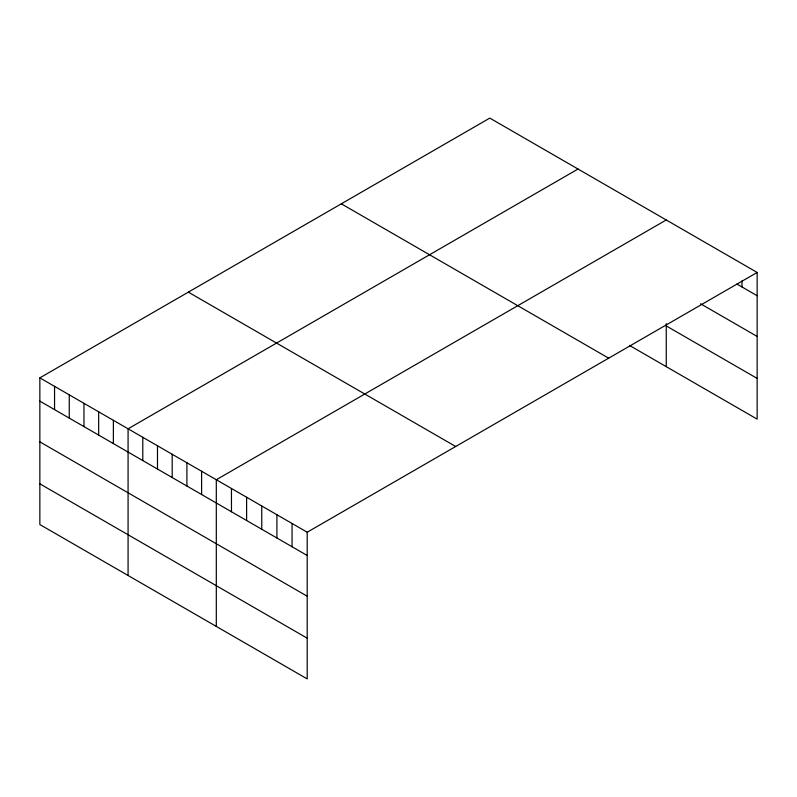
<?xml version="1.0" encoding="UTF-8"?>
<svg xmlns="http://www.w3.org/2000/svg" width="797" height="797" viewBox="0 0 797 797"><rect width="100%" height="100%" fill="white"/><g stroke="black" fill="none" stroke-linecap="round" stroke-linejoin="round"><path stroke-width="1.2" d="M757.15 272.454L307.204 532.227L307.204 678.905L39.85 524.546L39.85 377.868L489.796 118.095L757.15 272.454L757.15 419.132L629.491 345.43M578.024 169.034L128.078 428.806L128.078 575.484M666.252 219.972L216.306 479.744L216.306 626.422M736.946 284.051L757.15 295.717M700.593 303.787L757.15 336.444M666.252 325.923L757.15 378.406M341.315 203.813L608.669 358.172M188.331 292.14L455.685 446.499M39.85 377.868L307.204 532.227M39.85 401.13L307.204 555.489M39.85 441.857L307.204 596.216M39.85 483.819L307.204 638.178M741.997 280.843L741.997 286.97M666.252 323.592L666.252 366.65M292.061 523.48L292.061 546.742M276.908 514.732L276.908 537.995M261.755 505.985L261.755 529.248M246.612 497.238L246.612 520.501M231.459 488.491L231.459 511.754M201.601 471.246L201.601 494.519M186.896 462.758L186.896 486.031M172.192 454.27L172.192 477.533M157.487 445.782L157.487 469.044M142.783 437.294L142.783 460.556M113.373 420.308L113.373 443.58M98.669 411.82L98.669 435.092M83.964 403.332L83.964 426.594M69.259 394.844L69.259 418.106M54.555 386.356L54.555 409.618"/></g></svg>
